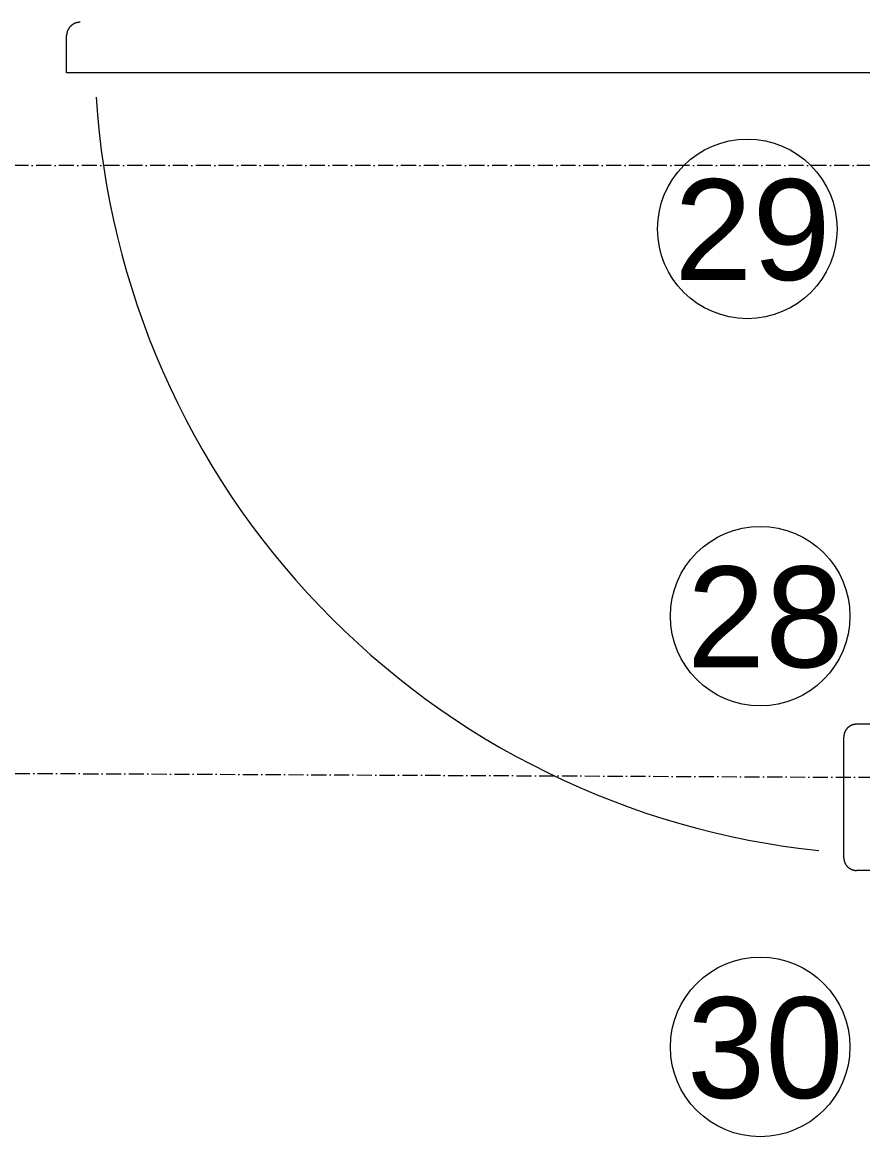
# Model space of a CAD drawing. Header units: millimetres. Extents: x -159872 to 386485, y -250577 to 158966.
# Drawn here: x 157956 to 158623, y 8649 to 9533 of the extents above; entities that cross this region are included whole.
import ezdxf

# ---------------------------------------------------------------- set-up
doc = ezdxf.new("R2010")
doc.units = ezdxf.units.MM
doc.linetypes.add('ACAD_ISO10W100', pattern=[18, 12, -3, 0, -3])
doc.layers.add('LDS-equipment-kitchen equipment', color=3, linetype='Continuous', lineweight=13)
doc.layers.add('LDS-struct-extg-ceiling beams', color=252, linetype='ACAD_ISO10W100', lineweight=9)
doc.styles.add('Swiss 721 Light Extended BT', font='')
doc.styles.get('Swiss 721 Light Extended BT').set_extended_font_data('Swiss 721 Light Extended BT')

# ---------------------------------------------------------------- blocks, each defined once
blk = doc.blocks.new('Group-344')
at = {"layer": 'LDS-equipment-kitchen equipment'}
for points in [[(97328.39, 45990.32, 0), (97328.12, 45990.32, 0), (97327.86, 45990.31, 0), (97327.6, 45990.29, 0), (97327.34, 45990.27, 0), (97327.08, 45990.24, 0), (97326.82, 45990.21, 0), (97326.56, 45990.17, 0), (97326.3, 45990.12, 0), (97326.04, 45990.06, 0), (97325.79, 45990, 0), (97325.53, 45989.94, 0), (97325.28, 45989.86, 0), (97325.03, 45989.78, 0), (97324.78, 45989.7, 0), (97324.54, 45989.61, 0), (97324.29, 45989.51, 0), (97324.05, 45989.41, 0), (97323.81, 45989.3, 0), (97323.58, 45989.18, 0), (97323.34, 45989.06, 0), (97323.11, 45988.93, 0), (97322.89, 45988.8, 0), (97322.66, 45988.66, 0), (97322.44, 45988.52, 0), (97322.23, 45988.37, 0), (97322.01, 45988.22, 0), (97321.8, 45988.06, 0), (97321.6, 45987.89, 0), (97321.4, 45987.73, 0), (97321.2, 45987.55, 0), (97321.01, 45987.37, 0), (97320.82, 45987.19, 0), (97320.64, 45987, 0), (97320.46, 45986.81, 0), (97320.29, 45986.61, 0), (97320.12, 45986.41, 0), (97319.95, 45986.21, 0), (97319.79, 45986, 0), (97319.64, 45985.78, 0), (97319.49, 45985.57, 0), (97319.35, 45985.35, 0), (97319.21, 45985.12, 0), (97319.08, 45984.9, 0), (97318.95, 45984.67, 0), (97318.83, 45984.43, 0), (97318.71, 45984.2, 0), (97318.61, 45983.96, 0), (97318.5, 45983.72, 0), (97318.4, 45983.47, 0), (97318.31, 45983.23, 0), (97318.23, 45982.98, 0), (97318.15, 45982.73, 0), (97318.07, 45982.48, 0), (97318.01, 45982.22, 0), (97317.95, 45981.97, 0), (97317.89, 45981.71, 0), (97317.84, 45981.45, 0), (97317.8, 45981.19, 0), (97317.77, 45980.93, 0), (97317.74, 45980.67, 0), (97317.72, 45980.41, 0), (97317.7, 45980.15, 0), (97317.69, 45979.89, 0), (97317.69, 45979.62, 0)], [(97317.69, 45950.32, 0), (97317.69, 45979.62, 0)], [(97998.69, 45950.32, 0), (97317.69, 45950.32, 0)], [(97341.2, 45930.85, 0), (97342.24, 45916.82, 0), (97343.59, 45902.82, 0), (97345.24, 45888.84, 0), (97347.2, 45874.91, 0), (97349.47, 45861.02, 0), (97352.04, 45847.19, 0), (97354.91, 45833.42, 0), (97358.09, 45819.71, 0), (97361.56, 45806.07, 0), (97365.33, 45792.52, 0), (97369.4, 45779.05, 0), (97373.76, 45765.67, 0), (97378.42, 45752.39, 0), (97383.36, 45739.22, 0), (97388.59, 45726.16, 0), (97394.11, 45713.22, 0), (97399.91, 45700.4, 0), (97405.99, 45687.71, 0), (97412.35, 45675.15, 0), (97418.98, 45662.74, 0), (97425.88, 45650.48, 0), (97433.04, 45638.37, 0), (97440.47, 45626.43, 0), (97448.17, 45614.64, 0), (97456.11, 45603.03, 0), (97464.31, 45591.6, 0), (97472.76, 45580.35, 0), (97481.46, 45569.29, 0), (97490.39, 45558.42, 0), (97499.56, 45547.74, 0), (97508.96, 45537.28, 0), (97518.59, 45527.02, 0), (97528.44, 45516.97, 0), (97538.51, 45507.14, 0), (97548.8, 45497.54, 0), (97559.29, 45488.16, 0), (97569.98, 45479.02, 0), (97580.87, 45470.11, 0), (97591.96, 45461.45, 0), (97603.23, 45453.02, 0), (97614.68, 45444.85, 0), (97626.31, 45436.93, 0), (97638.11, 45429.27, 0), (97650.08, 45421.87, 0), (97662.2, 45414.73, 0), (97674.48, 45407.86, 0), (97686.91, 45401.26, 0), (97699.48, 45394.93, 0), (97712.18, 45388.89, 0), (97725.02, 45383.12, 0), (97737.97, 45377.63, 0), (97751.05, 45372.43, 0), (97764.23, 45367.52, 0), (97777.52, 45362.9, 0), (97790.91, 45358.57, 0), (97804.39, 45354.53, 0), (97817.95, 45350.79, 0), (97831.6, 45347.35, 0), (97845.31, 45344.21, 0), (97859.09, 45341.37, 0), (97872.93, 45338.84, 0), (97886.82, 45336.61, 0), (97900.76, 45334.68, 0), (97914.74, 45333.06, 0)], [(97944.69, 45433.32, 0), (97944.44, 45433.32, 0), (97944.2, 45433.31, 0), (97943.95, 45433.3, 0), (97943.71, 45433.28, 0), (97943.46, 45433.25, 0), (97943.22, 45433.21, 0), (97942.98, 45433.18, 0), (97942.74, 45433.13, 0), (97942.5, 45433.08, 0), (97942.26, 45433.02, 0), (97942.02, 45432.96, 0), (97941.78, 45432.89, 0), (97941.55, 45432.82, 0), (97941.32, 45432.74, 0), (97941.09, 45432.65, 0), (97940.86, 45432.56, 0), (97940.63, 45432.47, 0), (97940.41, 45432.36, 0), (97940.19, 45432.26, 0), (97939.97, 45432.14, 0), (97939.76, 45432.02, 0), (97939.55, 45431.9, 0), (97939.34, 45431.77, 0), (97939.13, 45431.64, 0), (97938.93, 45431.5, 0), (97938.73, 45431.36, 0), (97938.53, 45431.21, 0), (97938.34, 45431.05, 0), (97938.16, 45430.9, 0), (97937.97, 45430.73, 0), (97937.79, 45430.57, 0), (97937.62, 45430.39, 0), (97937.44, 45430.22, 0), (97937.28, 45430.04, 0), (97937.12, 45429.85, 0), (97936.96, 45429.67, 0), (97936.8, 45429.48, 0), (97936.66, 45429.28, 0), (97936.51, 45429.08, 0), (97936.37, 45428.88, 0), (97936.24, 45428.67, 0), (97936.11, 45428.46, 0), (97935.99, 45428.25, 0), (97935.87, 45428.04, 0), (97935.75, 45427.82, 0), (97935.65, 45427.6, 0), (97935.55, 45427.38, 0), (97935.45, 45427.15, 0), (97935.36, 45426.92, 0), (97935.27, 45426.69, 0), (97935.19, 45426.46, 0), (97935.12, 45426.23, 0), (97935.05, 45425.99, 0), (97934.99, 45425.75, 0), (97934.93, 45425.51, 0), (97934.88, 45425.27, 0), (97934.83, 45425.03, 0), (97934.8, 45424.79, 0), (97934.76, 45424.55, 0), (97934.74, 45424.3, 0), (97934.71, 45424.06, 0), (97934.7, 45423.81, 0), (97934.69, 45423.57, 0), (97934.69, 45423.32, 0)], [(97962.69, 45433.32, 0), (97944.69, 45433.32, 0)], [(97934.69, 45327.32, 0), (97934.69, 45423.32, 0)], [(97934.69, 45327.32, 0), (97934.69, 45327.08, 0), (97934.7, 45326.83, 0), (97934.71, 45326.59, 0), (97934.74, 45326.34, 0), (97934.76, 45326.1, 0), (97934.8, 45325.86, 0), (97934.83, 45325.61, 0), (97934.88, 45325.37, 0), (97934.93, 45325.13, 0), (97934.99, 45324.89, 0), (97935.05, 45324.66, 0), (97935.12, 45324.42, 0), (97935.19, 45324.19, 0), (97935.27, 45323.95, 0), (97935.36, 45323.72, 0), (97935.45, 45323.5, 0), (97935.55, 45323.27, 0), (97935.65, 45323.05, 0), (97935.75, 45322.83, 0), (97935.87, 45322.61, 0), (97935.99, 45322.39, 0), (97936.11, 45322.18, 0), (97936.24, 45321.97, 0), (97936.37, 45321.77, 0), (97936.51, 45321.57, 0), (97936.66, 45321.37, 0), (97936.8, 45321.17, 0), (97936.96, 45320.98, 0), (97937.12, 45320.79, 0), (97937.28, 45320.61, 0), (97937.44, 45320.43, 0), (97937.62, 45320.25, 0), (97937.79, 45320.08, 0), (97937.97, 45319.91, 0), (97938.16, 45319.75, 0), (97938.34, 45319.59, 0), (97938.53, 45319.44, 0), (97938.73, 45319.29, 0), (97938.93, 45319.15, 0), (97939.13, 45319.01, 0), (97939.34, 45318.87, 0), (97939.55, 45318.75, 0), (97939.76, 45318.62, 0), (97939.97, 45318.5, 0), (97940.19, 45318.39, 0), (97940.41, 45318.28, 0), (97940.63, 45318.18, 0), (97940.86, 45318.08, 0), (97941.09, 45317.99, 0), (97941.32, 45317.91, 0), (97941.55, 45317.83, 0), (97941.78, 45317.75, 0), (97942.02, 45317.69, 0), (97942.26, 45317.62, 0), (97942.5, 45317.57, 0), (97942.74, 45317.52, 0), (97942.98, 45317.47, 0), (97943.22, 45317.43, 0), (97943.46, 45317.4, 0), (97943.71, 45317.37, 0), (97943.95, 45317.35, 0), (97944.2, 45317.34, 0), (97944.44, 45317.33, 0), (97944.69, 45317.32, 0)], [(97962.69, 45317.32, 0), (97944.69, 45317.32, 0)]]:
    blk.add_polyline3d(points, dxfattribs=at)
blk = doc.blocks.new('Group-410')
at = {"layer": 'LDS-equipment-kitchen equipment'}
for centre in [(97858.08, 45826.37), (97868.26, 45519.12), (97868.26, 45177.28)]:
    blk.add_circle(centre, 71.24, dxfattribs=at)
blk.add_blockref('Group-344', (0, 0), dxfattribs=at)
at = {"layer": 'LDS-equipment-kitchen equipment', "char_height": 80, "attachment_point": 5, "rotation": 0.00047, "line_spacing_factor": 0.25, "style": 'Swiss 721 Light Extended BT'}
for s, insert in [('29', (97862.08, 45825.22)), ('28', (97872.26, 45517.98)), ('30', (97872.26, 45176.14))]:
    blk.add_mtext(s, dxfattribs=dict(at, insert=insert))

msp = doc.modelspace()

# ---------------------------------------------------------------- linework, layer by layer
at = {"layer": 'LDS-struct-extg-ceiling beams'}
for p, q in [((159825.17046, 9419.05329), (154221.54666, 9419.05329)), ((154221.54666, 8954.05329), (159637.17046, 8929.05329))]:
    msp.add_line(p, q, dxfattribs=at)

# ---------------------------------------------------------------- block references
at = {"layer": 'LDS-equipment-kitchen equipment', "color": 7}
msp.add_blockref('Group-410', (60673.51323, -36457.51522), dxfattribs=at)

doc.saveas('drawing.dxf')
